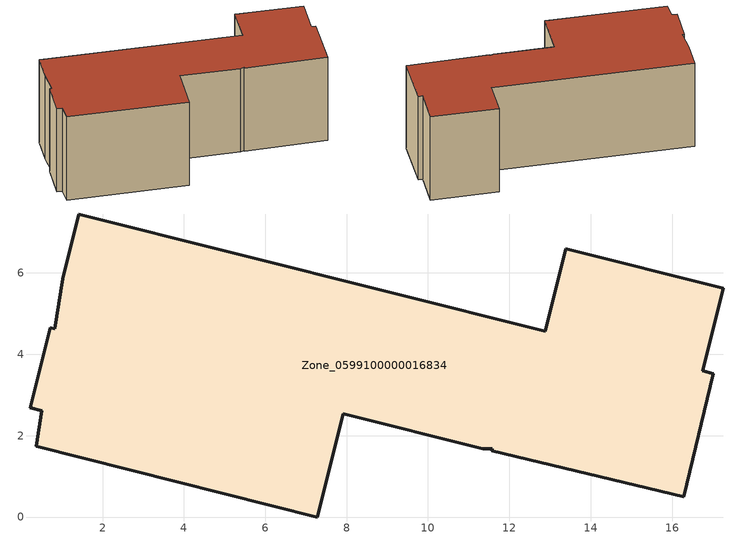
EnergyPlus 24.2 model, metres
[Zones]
Zone_0599100000016834
 floor ground (C_G): 1.42,7.45 12.88,4.57 13.39,6.6 17.27,5.62 16.75,3.59 17.01,3.52 16.29,0.5 11.57,1.62 11.58,1.68 11.35,1.68 7.92,2.54 7.28,0 0.37,1.74 0.51,2.61 0.22,2.69 0.71,4.66 0.82,4.63 1.02,5.86 z0
 wall outside (C_F): 17.01,3.52 16.75,3.59 17.27,5.62 13.39,6.6 12.88,4.57 1.42,7.45 1.02,5.86 0.82,4.63 0.71,4.66 0.22,2.69 0.51,2.61 0.37,1.74 7.28,0 7.92,2.54 11.35,1.68 11.58,1.68 11.57,1.62 16.29,0.5 17.01,3.52 z0:5.81
 roof outside (C_R): 12.88,4.57 1.42,7.45 1.02,5.86 0.82,4.63 0.71,4.66 0.22,2.69 0.51,2.61 0.37,1.74 7.28,0 7.92,2.54 11.35,1.68 11.58,1.68 11.57,1.62 16.29,0.5 17.01,3.52 16.75,3.59 17.27,5.62 13.39,6.6 z5.81
[BUILDING]
Pand.0599100000016834: North Axis=0; Terrain=City; Loads Convergence Tolerance Value=0.04; Temperature Convergence Tolerance Value=0.4; Solar Distribution=FullExterior; Maximum Number of Warmup Days=25; Minimum Number of Warmup Days=1
[Site:Location]
Rotterdam.The.Hague.AP_ZH_NLD Design_Conditions: Latitude=51.96; Longitude=4.45; Time Zone=1; Elevation=-4.5
[SITE:GROUNDTEMPERATURE:BUILDINGSURFACE]
18, 18, 18, 18, 18, 18, 18, 18, 18, 18, 18, 18
[MATERIAL] Thermal Absorptance=0.9; Solar Absorptance=0.7; Visible Absorptance=0.7
Name | Roughness | Thickness | Conductivity | Density | Specific Heat
G.D.1965 | MediumSmooth | 0.15 | 1 | 540 | 1210
F.D.1965 | Rough | 0.3 | 0.857143 | 1920 | 840
R.D.1965 | MediumRough | 0.2 | 0.08 | 1500 | 1000
[CONSTRUCTION]
C_G: G.D.1965
C_F: F.D.1965
C_R: R.D.1965
[ZONE]
Zone_0599100000016834: Type=1; Multiplier=1; Ceiling Height=Autocalculate; Volume=Autocalculate; Floor Area=autocalculate; Part of Total Floor Area=Yes
[ZONEINFILTRATION:DESIGNFLOWRATE]
Infil_Zone_0599100000016834: Zone or ZoneList or Space or SpaceList=Zone_0599100000016834; Schedule=AlwaysOn; Design Flow Rate Calculation Method=Flow/Area; Flow Rate per Floor Area=0.0042; Constant Term Coefficient=1; Temperature Term Coefficient=0; Velocity Term Coefficient=0; Velocity Squared Term Coefficient=0
[HVACTEMPLATE:ZONE:IDEALLOADSAIRSYSTEM]
Zone_0599100000016834: Maximum Heating Supply Air Temperature=50; Minimum Cooling Supply Air Temperature=13; Maximum Heating Supply Air Humidity Ratio=0.0156; Minimum Cooling Supply Air Humidity Ratio=0.0077; Heating Limit=NoLimit; Cooling Limit=NoLimit; Dehumidification Control Type=ConstantSensibleHeatRatio; Cooling Sensible Heat Ratio=0.7; Dehumidification Setpoint=60; Humidification Control Type=None; Humidification Setpoint=30; Outdoor Air Method=None; Outdoor Air Flow Rate per Person=0.00944; Outdoor Air Flow Rate per Zone Floor Area=0; Outdoor Air Flow Rate per Zone=0; Demand Controlled Ventilation Type=None; Outdoor Air Economizer Type=NoEconomizer; Heat Recovery Type=None; Sensible Heat Recovery Effectiveness=0.7; Latent Heat Recovery Effectiveness=0.65
[ZONECONTROL:THERMOSTAT]
ThermostatControl_Zone_0599100000016834: Zone or ZoneList=Zone_0599100000016834; Control Type Schedule=DualSetpointControlType; Control 1=Thermostat_Zone_0599100000016834; Temperature Difference Between Cutout And Setpoint=0
[THERMOSTATSETPOINT:DUALSETPOINT]
Thermostat_Zone_0599100000016834: Heating Setpoint Temperature Schedule=HeatingSetpoint_Zone_0599100000016834; Cooling Setpoint Temperature Schedule=CoolingSetpoint_Zone_0599100000016834
[SCHEDULE:COMPACT]
HeatingSetpoint_Zone_0599100000016834: Through: 12/31, For: AllDays, Until: 24:00, 21
CoolingSetpoint_Zone_0599100000016834: Through: 12/31, For: AllDays, Until: 24:00, 24
DualSetpointControlType: Through: 12/31, For: AllDays, Until: 24:00, 4
AlwaysOn: Through: 12/31, For: AllDays, Until: 24:00, 1
